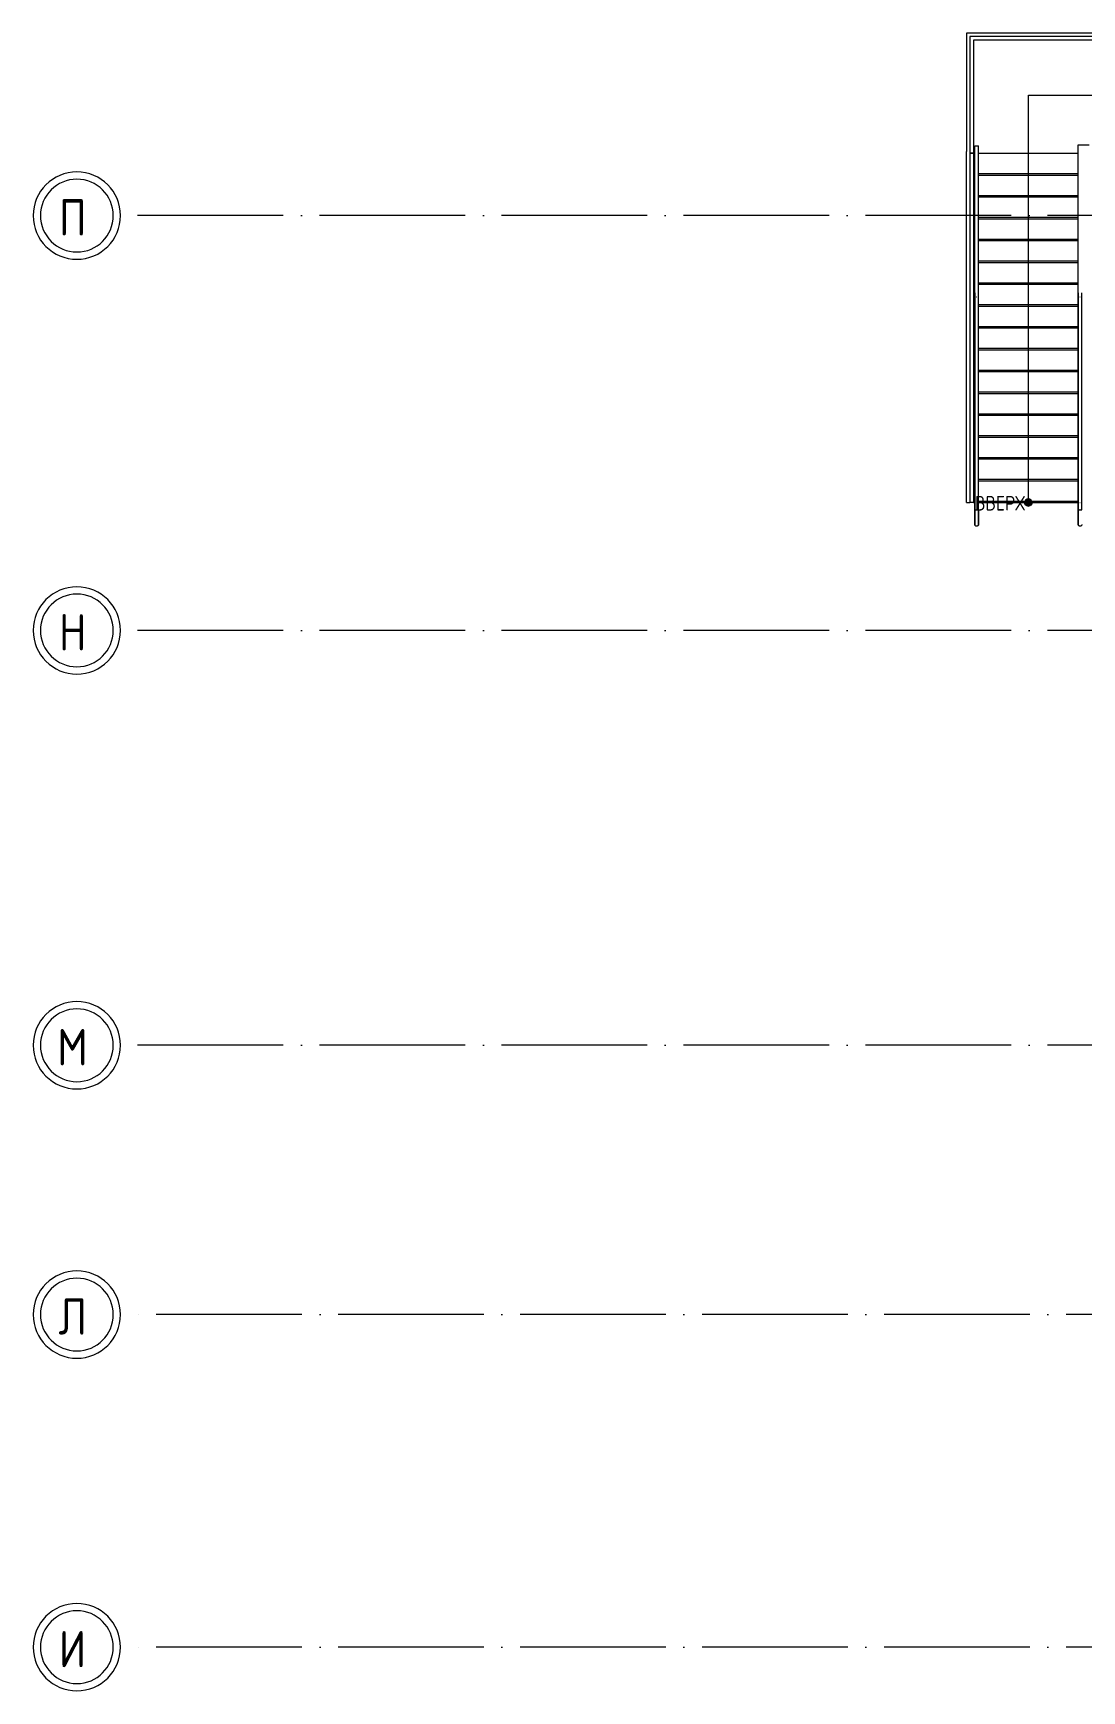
# Model space of a CAD drawing. Header units: millimetres. Extents: x -21010 to 105841, y -18351 to 135084.
# Drawn here: x -21010 to -6603, y 23205 to 45982 of the extents above; entities that cross this region are included whole.
import ezdxf

# ---------------------------------------------------------------- set-up
doc = ezdxf.new("R2010")
doc.units = ezdxf.units.MM
doc.linetypes.add('ADSK_Линия сетки', pattern=[2500, 2000, -250, 0, -250])
for name, color, linetype, lineweight in [('Лестницы', 7, 'Continuous', 9), ('Ограждение', 7, 'Continuous', 9), ('Оси', 7, 'Continuous', 9), ('Стрелки вверх', 7, 'Continuous', 13), ('Траектории лестницы', 7, 'Continuous', 18)]:
    doc.layers.add(name, color=color, linetype=linetype, lineweight=lineweight)
doc.styles.add('GOST Common_1', font='GOST_Common.ttf', dxfattribs={"width": 0.9, "height": 2.5})
doc.styles.add('GOST Common_2', font='GOST_Common.ttf', dxfattribs={"width": 0.9, "height": 500})

# ---------------------------------------------------------------- blocks, each defined once
blk = doc.blocks.new('1 этаж 21082025')
at = {"layer": 'Стрелки вверх'}
h = blk.add_hatch(color=256, dxfattribs=at)
edge = h.paths.add_edge_path()
edge.add_arc((-1600, -3943), 50, 0, 360)
blk.add_hatch(color=256, dxfattribs=at).paths.add_polyline_path([(-1600, -3993), (-1573, -3985), (-1555, -3964), (-1551, -3936), (-1562, -3910), (-1586, -3895), (-1614, -3895), (-1638, -3910), (-1649, -3936), (-1645, -3964), (-1627, -3985)])
at = {"layer": 'Лестницы'}
for p, q in [((-2450, 2507), (-2450, 880)), ((-577, 2507), (-2450, 2507)), ((-2450, -3943), (-2450, 880)), ((-2355, 857), (-2335, 857)), ((-2285, 857), (-915, 857)), ((-2355, 577), (-2335, 577)), ((-2355, 557), (-2335, 557)), ((-2285, 577), (-915, 577)), ((-2285, 557), (-915, 557)), ((-2355, 277), (-2335, 277)), ((-2355, 257), (-2335, 257)), ((-2285, 277), (-915, 277)), ((-2285, 257), (-915, 257)), ((-2355, -23), (-2335, -23)), ((-2355, -43), (-2335, -43)), ((-2285, -23), (-915, -23)), ((-2285, -43), (-915, -43)), ((-2355, -323), (-2335, -323)), ((-2355, -343), (-2335, -343)), ((-2285, -323), (-915, -323)), ((-2285, -343), (-915, -343)), ((-2355, -623), (-2335, -623)), ((-2355, -643), (-2335, -643)), ((-2285, -623), (-915, -623)), ((-2285, -643), (-915, -643)), ((-2355, -923), (-2335, -923)), ((-2355, -943), (-2335, -943)), ((-2285, -923), (-915, -923)), ((-2285, -943), (-915, -943)), ((-2355, -1223), (-2335, -1223)), ((-2355, -1243), (-2335, -1243)), ((-2285, -1223), (-915, -1223)), ((-2285, -1243), (-915, -1243)), ((-2355, -1523), (-2335, -1523)), ((-2355, -1543), (-2335, -1543)), ((-2285, -1523), (-915, -1523)), ((-2285, -1543), (-915, -1543)), ((-2355, -1823), (-2335, -1823)), ((-2355, -1843), (-2335, -1843)), ((-2285, -1823), (-915, -1823)), ((-2285, -1843), (-915, -1843)), ((-2355, -2123), (-2335, -2123)), ((-2355, -2143), (-2335, -2143)), ((-2285, -2123), (-915, -2123)), ((-2285, -2143), (-915, -2143)), ((-2355, -2423), (-2335, -2423)), ((-2355, -2443), (-2335, -2443)), ((-2285, -2423), (-915, -2423)), ((-2285, -2443), (-915, -2443)), ((-2355, -2723), (-2335, -2723)), ((-2285, -2723), (-915, -2723)), ((-2355, -2743), (-2335, -2743)), ((-2285, -2743), (-915, -2743)), ((-2355, -3023), (-2335, -3023)), ((-2355, -3043), (-2335, -3043)), ((-2285, -3023), (-915, -3023)), ((-2285, -3043), (-915, -3043)), ((-2355, -3323), (-2335, -3323)), ((-2355, -3343), (-2335, -3343)), ((-2285, -3323), (-915, -3323)), ((-2285, -3343), (-915, -3343)), ((-2355, -3623), (-2335, -3623)), ((-2355, -3643), (-2335, -3643)), ((-2285, -3623), (-915, -3623)), ((-2285, -3643), (-915, -3643)), ((-2450, -3943), (-2405, -3943)), ((-2355, -3923), (-2335, -3923)), ((-2355, -3943), (-2335, -3943)), ((-2285, -3923), (-915, -3923)), ((-2285, -3943), (-915, -3943))]:
    blk.add_line(p, q, dxfattribs=at)
at = {"layer": 'Ограждение'}
for p, q in [((-2405, 2462), (-2405, 857)), ((-600, 2462), (-2405, 2462)), ((-2355, 2412), (-2355, 857)), ((-600, 2412), (-2355, 2412)), ((-2335, 957), (-2285, 957)), ((-2335, 557), (-2335, 957)), ((-2285, 557), (-2285, 957)), ((-915, 972), (-765, 972)), ((-915, 822), (-915, 972)), ((-2405, 857), (-2355, 857)), ((-2405, 857), (-2405, 557)), ((-2355, 857), (-2405, 857)), ((-2355, 857), (-2355, 557)), ((-915, 557), (-915, 822)), ((-2405, 557), (-2405, -3943)), ((-2355, 557), (-2355, -3943)), ((-2335, -3943), (-2335, 557)), ((-2285, -3943), (-2285, 557)), ((-915, -3943), (-915, 557)), ((-2335, -1063), (-2335, -3937)), ((-2313, -1116), (-2310, -1117)), ((-2310, -1117), (-2308, -1116)), ((-2285, -3937), (-2285, -1063)), ((-915, -1063), (-915, -3937)), ((-893, -1116), (-890, -1117)), ((-890, -1117), (-887, -1116)), ((-865, -3937), (-865, -1063)), ((-2355, -3943), (-2405, -3943)), ((-2335, -3942), (-2335, -4043)), ((-2335, -4043), (-2335, -3943)), ((-2335, -4043), (-2335, -4051)), ((-2335, -4045), (-2335, -4043)), ((-2335, -4043), (-2285, -4043)), ((-2335, -4053), (-2335, -4045)), ((-2335, -4051), (-2335, -4059)), ((-2335, -4061), (-2335, -4053)), ((-2335, -4059), (-2335, -4067)), ((-2335, -4069), (-2335, -4061)), ((-2335, -4067), (-2335, -4075)), ((-2335, -4077), (-2335, -4069)), ((-2335, -4075), (-2335, -4083)), ((-2335, -4085), (-2335, -4077)), ((-2335, -4083), (-2335, -4091)), ((-2335, -4093), (-2335, -4085)), ((-2335, -4091), (-2335, -4098)), ((-2335, -4100), (-2335, -4093)), ((-2335, -4098), (-2335, -4106)), ((-2313, -4043), (-2308, -4043)), ((-2310, -4043), (-2313, -4043)), ((-2308, -4043), (-2310, -4043)), ((-2285, -4043), (-2285, -3942)), ((-2285, -4043), (-2285, -3943)), ((-2285, -4043), (-2285, -4051)), ((-2285, -4045), (-2285, -4043)), ((-2285, -4053), (-2285, -4045)), ((-2285, -4051), (-2285, -4059)), ((-2285, -4061), (-2285, -4053)), ((-2285, -4059), (-2285, -4067)), ((-2285, -4069), (-2285, -4061)), ((-2285, -4067), (-2285, -4075)), ((-2285, -4077), (-2285, -4069)), ((-2285, -4075), (-2285, -4083)), ((-2285, -4085), (-2285, -4077)), ((-2285, -4083), (-2285, -4091)), ((-2285, -4093), (-2285, -4085)), ((-2285, -4091), (-2285, -4098)), ((-2285, -4100), (-2285, -4093)), ((-2285, -4098), (-2285, -4106)), ((-915, -3942), (-915, -4043)), ((-915, -4043), (-915, -3943)), ((-915, -4043), (-915, -4051)), ((-915, -4045), (-915, -4043)), ((-915, -4043), (-865, -4043)), ((-915, -4053), (-915, -4045)), ((-915, -4051), (-915, -4059)), ((-915, -4061), (-915, -4053)), ((-915, -4059), (-915, -4067)), ((-915, -4069), (-915, -4061)), ((-915, -4067), (-915, -4075)), ((-915, -4077), (-915, -4069)), ((-915, -4075), (-915, -4083)), ((-915, -4085), (-915, -4077)), ((-915, -4083), (-915, -4091)), ((-915, -4093), (-915, -4085)), ((-915, -4091), (-915, -4098)), ((-915, -4100), (-915, -4093)), ((-915, -4098), (-915, -4106)), ((-892, -4043), (-888, -4043)), ((-890, -4043), (-892, -4043)), ((-888, -4043), (-890, -4043)), ((-865, -4043), (-865, -3942)), ((-2335, -4108), (-2335, -4100)), ((-2335, -4106), (-2335, -4113)), ((-2335, -4115), (-2335, -4108)), ((-2335, -4113), (-2335, -4121)), ((-2335, -4123), (-2335, -4115)), ((-2335, -4121), (-2335, -4128)), ((-2335, -4130), (-2335, -4123)), ((-2335, -4128), (-2335, -4135)), ((-2335, -4137), (-2335, -4130)), ((-2335, -4135), (-2335, -4142)), ((-2335, -4144), (-2335, -4137)), ((-2335, -4142), (-2335, -4149)), ((-2335, -4151), (-2335, -4144)), ((-2335, -4149), (-2335, -4156)), ((-2335, -4158), (-2335, -4151)), ((-2335, -4156), (-2335, -4162)), ((-2335, -4164), (-2335, -4158)), ((-2335, -4162), (-2335, -4169)), ((-2335, -4170), (-2335, -4164)), ((-2335, -4169), (-2335, -4175)), ((-2335, -4176), (-2335, -4170)), ((-2335, -4175), (-2335, -4181)), ((-2335, -4182), (-2335, -4176)), ((-2335, -4181), (-2335, -4186)), ((-2335, -4188), (-2335, -4182)), ((-2335, -4186), (-2335, -4192)), ((-2335, -4193), (-2335, -4188)), ((-2335, -4192), (-2335, -4197)), ((-2335, -4199), (-2335, -4193)), ((-2335, -4197), (-2335, -4202)), ((-2335, -4203), (-2335, -4199)), ((-2335, -4202), (-2335, -4207)), ((-2335, -4208), (-2335, -4203)), ((-2335, -4207), (-2335, -4211)), ((-2335, -4212), (-2335, -4208)), ((-2335, -4211), (-2335, -4215)), ((-2335, -4217), (-2335, -4212)), ((-2335, -4215), (-2335, -4219)), ((-2335, -4220), (-2335, -4217)), ((-2335, -4219), (-2335, -4223)), ((-2335, -4224), (-2335, -4220)), ((-2335, -4223), (-2335, -4226)), ((-2335, -4227), (-2335, -4224)), ((-2335, -4226), (-2335, -4229)), ((-2335, -4230), (-2335, -4227)), ((-2335, -4229), (-2335, -4232)), ((-2335, -4233), (-2335, -4230)), ((-2335, -4232), (-2335, -4235)), ((-2335, -4235), (-2335, -4233)), ((-2335, -4235), (-2335, -4237)), ((-2335, -4237), (-2335, -4235)), ((-2335, -4237), (-2335, -4239)), ((-2335, -4239), (-2335, -4237)), ((-2335, -4239), (-2335, -4240)), ((-2335, -4240), (-2335, -4239)), ((-2335, -4240), (-2335, -4241)), ((-2335, -4242), (-2335, -4240)), ((-2335, -4241), (-2335, -4242)), ((-2335, -4242), (-2335, -4243)), ((-2335, -4243), (-2335, -4242)), ((-2335, -4242), (-2335, -4242)), ((-2335, -4244), (-2335, -4243)), ((-2335, -4243), (-2335, -4243)), ((-2335, -4243), (-2335, -4243)), ((-2335, -4243), (-2335, -4243)), ((-2335, -4243), (-2335, -4243)), ((-2335, -4245), (-2335, -4244)), ((-2335, -4246), (-2335, -4245)), ((-2335, -4247), (-2335, -4246)), ((-2335, -4248), (-2335, -4247)), ((-2335, -4249), (-2335, -4248)), ((-2334, -4250), (-2335, -4249)), ((-2334, -4251), (-2334, -4250)), ((-2334, -4252), (-2334, -4251)), ((-2333, -4253), (-2334, -4252)), ((-2333, -4254), (-2333, -4253)), ((-2332, -4255), (-2333, -4254)), ((-2332, -4256), (-2332, -4255)), ((-2331, -4257), (-2332, -4256)), ((-2330, -4258), (-2331, -4257)), ((-2331, -4257), (-2331, -4257)), ((-2330, -4259), (-2330, -4258)), ((-2329, -4260), (-2330, -4259)), ((-2328, -4260), (-2329, -4260)), ((-2328, -4261), (-2328, -4260)), ((-2327, -4262), (-2328, -4261)), ((-2326, -4262), (-2327, -4262)), ((-2325, -4263), (-2326, -4262)), ((-2325, -4264), (-2325, -4263)), ((-2324, -4264), (-2325, -4264)), ((-2323, -4265), (-2324, -4264)), ((-2322, -4265), (-2323, -4265)), ((-2321, -4266), (-2322, -4265)), ((-2320, -4266), (-2321, -4266)), ((-2319, -4266), (-2320, -4266)), ((-2318, -4267), (-2319, -4266)), ((-2317, -4267), (-2318, -4267)), ((-2316, -4267), (-2317, -4267)), ((-2315, -4268), (-2316, -4267)), ((-2314, -4268), (-2315, -4268)), ((-2313, -4268), (-2314, -4268)), ((-2312, -4268), (-2313, -4268)), ((-2311, -4268), (-2312, -4268)), ((-2310, -4268), (-2311, -4268)), ((-2309, -4268), (-2310, -4268)), ((-2310, -4268), (-2310, -4268)), ((-2308, -4268), (-2309, -4268)), ((-2307, -4268), (-2308, -4268)), ((-2306, -4268), (-2307, -4268)), ((-2305, -4267), (-2306, -4268)), ((-2304, -4267), (-2305, -4267)), ((-2303, -4267), (-2304, -4267)), ((-2302, -4267), (-2303, -4267)), ((-2301, -4266), (-2302, -4267)), ((-2300, -4266), (-2301, -4266)), ((-2299, -4265), (-2300, -4266)), ((-2300, -4266), (-2300, -4266)), ((-2298, -4265), (-2299, -4265)), ((-2297, -4264), (-2298, -4265)), ((-2296, -4263), (-2297, -4264)), ((-2295, -4263), (-2296, -4263)), ((-2294, -4262), (-2295, -4263)), ((-2293, -4261), (-2294, -4262)), ((-2294, -4262), (-2294, -4262)), ((-2292, -4260), (-2293, -4261)), ((-2291, -4259), (-2292, -4259)), ((-2292, -4259), (-2292, -4260)), ((-2290, -4258), (-2291, -4259)), ((-2289, -4256), (-2290, -4257)), ((-2290, -4257), (-2290, -4258)), ((-2288, -4255), (-2289, -4255)), ((-2289, -4255), (-2289, -4256)), ((-2287, -4253), (-2288, -4254)), ((-2288, -4254), (-2288, -4255)), ((-2286, -4250), (-2287, -4251)), ((-2287, -4251), (-2287, -4252)), ((-2287, -4252), (-2287, -4253)), ((-2285, -4245), (-2286, -4246)), ((-2286, -4246), (-2286, -4247)), ((-2286, -4247), (-2286, -4248)), ((-2286, -4248), (-2286, -4249)), ((-2286, -4249), (-2286, -4250)), ((-2285, -4108), (-2285, -4100)), ((-2285, -4106), (-2285, -4113)), ((-2285, -4115), (-2285, -4108)), ((-2285, -4113), (-2285, -4121)), ((-2285, -4123), (-2285, -4115)), ((-2285, -4121), (-2285, -4128)), ((-2285, -4130), (-2285, -4123)), ((-2285, -4128), (-2285, -4135)), ((-2285, -4137), (-2285, -4130)), ((-2285, -4135), (-2285, -4142)), ((-2285, -4144), (-2285, -4137)), ((-2285, -4142), (-2285, -4149)), ((-2285, -4151), (-2285, -4144)), ((-2285, -4149), (-2285, -4156)), ((-2285, -4158), (-2285, -4151)), ((-2285, -4156), (-2285, -4162)), ((-2285, -4164), (-2285, -4158)), ((-2285, -4162), (-2285, -4169)), ((-2285, -4170), (-2285, -4164)), ((-2285, -4169), (-2285, -4175)), ((-2285, -4176), (-2285, -4170)), ((-2285, -4175), (-2285, -4181)), ((-2285, -4182), (-2285, -4176)), ((-2285, -4181), (-2285, -4186)), ((-2285, -4188), (-2285, -4182)), ((-2285, -4186), (-2285, -4192)), ((-2285, -4193), (-2285, -4188)), ((-2285, -4192), (-2285, -4197)), ((-2285, -4199), (-2285, -4193)), ((-2285, -4197), (-2285, -4202)), ((-2285, -4203), (-2285, -4199)), ((-2285, -4202), (-2285, -4207)), ((-2285, -4208), (-2285, -4203)), ((-2285, -4207), (-2285, -4211)), ((-2285, -4212), (-2285, -4208)), ((-2285, -4211), (-2285, -4215)), ((-2285, -4217), (-2285, -4212)), ((-2285, -4215), (-2285, -4219)), ((-2285, -4220), (-2285, -4217)), ((-2285, -4219), (-2285, -4223)), ((-2285, -4224), (-2285, -4220)), ((-2285, -4223), (-2285, -4226)), ((-2285, -4227), (-2285, -4224)), ((-2285, -4226), (-2285, -4229)), ((-2285, -4230), (-2285, -4227)), ((-2285, -4229), (-2285, -4232)), ((-2285, -4233), (-2285, -4230)), ((-2285, -4232), (-2285, -4235)), ((-2285, -4235), (-2285, -4233)), ((-2285, -4235), (-2285, -4237)), ((-2285, -4237), (-2285, -4235)), ((-2285, -4237), (-2285, -4239)), ((-2285, -4239), (-2285, -4237)), ((-2285, -4239), (-2285, -4240)), ((-2285, -4240), (-2285, -4239)), ((-2285, -4240), (-2285, -4241)), ((-2285, -4242), (-2285, -4240)), ((-2285, -4241), (-2285, -4242)), ((-2285, -4242), (-2285, -4243)), ((-2285, -4243), (-2285, -4242)), ((-2285, -4242), (-2285, -4242)), ((-2285, -4243), (-2285, -4244)), ((-2285, -4243), (-2285, -4243)), ((-2285, -4243), (-2285, -4243)), ((-2285, -4243), (-2285, -4243)), ((-2285, -4244), (-2285, -4245)), ((-915, -4108), (-915, -4100)), ((-915, -4106), (-915, -4113)), ((-915, -4115), (-915, -4108)), ((-915, -4113), (-915, -4121)), ((-915, -4123), (-915, -4115)), ((-915, -4121), (-915, -4128)), ((-915, -4130), (-915, -4123)), ((-915, -4128), (-915, -4135)), ((-915, -4137), (-915, -4130)), ((-915, -4135), (-915, -4142)), ((-915, -4144), (-915, -4137)), ((-915, -4142), (-915, -4149)), ((-915, -4151), (-915, -4144)), ((-915, -4149), (-915, -4156)), ((-915, -4158), (-915, -4151)), ((-915, -4156), (-915, -4162)), ((-915, -4164), (-915, -4158)), ((-915, -4162), (-915, -4169)), ((-915, -4170), (-915, -4164)), ((-915, -4169), (-915, -4175)), ((-915, -4176), (-915, -4170)), ((-915, -4175), (-915, -4181)), ((-915, -4182), (-915, -4176)), ((-915, -4181), (-915, -4186)), ((-915, -4188), (-915, -4182)), ((-915, -4186), (-915, -4192)), ((-915, -4193), (-915, -4188)), ((-915, -4192), (-915, -4197)), ((-915, -4199), (-915, -4193)), ((-915, -4197), (-915, -4202)), ((-915, -4203), (-915, -4199)), ((-915, -4202), (-915, -4207)), ((-915, -4208), (-915, -4203)), ((-915, -4207), (-915, -4211)), ((-915, -4212), (-915, -4208)), ((-915, -4211), (-915, -4215)), ((-915, -4217), (-915, -4212)), ((-915, -4215), (-915, -4219)), ((-915, -4220), (-915, -4217)), ((-915, -4219), (-915, -4223)), ((-915, -4224), (-915, -4220)), ((-915, -4223), (-915, -4226)), ((-915, -4227), (-915, -4224)), ((-915, -4226), (-915, -4229)), ((-915, -4230), (-915, -4227)), ((-915, -4229), (-915, -4232)), ((-915, -4233), (-915, -4230)), ((-915, -4232), (-915, -4235)), ((-915, -4235), (-915, -4233)), ((-915, -4235), (-915, -4237)), ((-915, -4237), (-915, -4235)), ((-915, -4237), (-915, -4239)), ((-915, -4239), (-915, -4237)), ((-915, -4239), (-915, -4240)), ((-915, -4240), (-915, -4239)), ((-915, -4240), (-915, -4241)), ((-915, -4242), (-915, -4240)), ((-915, -4241), (-915, -4242)), ((-915, -4242), (-915, -4243)), ((-915, -4243), (-915, -4242)), ((-915, -4242), (-915, -4242)), ((-915, -4244), (-915, -4243)), ((-915, -4243), (-915, -4243)), ((-915, -4243), (-915, -4243)), ((-915, -4243), (-915, -4243)), ((-915, -4243), (-915, -4243)), ((-915, -4245), (-915, -4244)), ((-915, -4246), (-915, -4245)), ((-915, -4247), (-915, -4246)), ((-914, -4248), (-915, -4247)), ((-914, -4249), (-914, -4248)), ((-914, -4250), (-914, -4249)), ((-914, -4251), (-914, -4250)), ((-913, -4252), (-914, -4251)), ((-913, -4253), (-913, -4252)), ((-913, -4254), (-913, -4253)), ((-912, -4255), (-913, -4254)), ((-912, -4256), (-912, -4255)), ((-911, -4257), (-912, -4256)), ((-910, -4257), (-911, -4257)), ((-910, -4258), (-910, -4257)), ((-909, -4259), (-910, -4258)), ((-909, -4260), (-909, -4259)), ((-908, -4260), (-909, -4260)), ((-907, -4261), (-908, -4260)), ((-906, -4262), (-907, -4261)), ((-905, -4263), (-906, -4262)), ((-906, -4262), (-906, -4262)), ((-904, -4264), (-905, -4263)), ((-903, -4264), (-904, -4264)), ((-902, -4265), (-903, -4264)), ((-901, -4266), (-902, -4265)), ((-902, -4265), (-902, -4265)), ((-900, -4266), (-901, -4266)), ((-899, -4266), (-900, -4266)), ((-898, -4267), (-899, -4266)), ((-897, -4267), (-898, -4267)), ((-896, -4267), (-897, -4267)), ((-895, -4268), (-896, -4267)), ((-894, -4268), (-895, -4268)), ((-893, -4268), (-894, -4268)), ((-892, -4268), (-893, -4268)), ((-891, -4268), (-892, -4268)), ((-890, -4268), (-891, -4268)), ((-889, -4268), (-890, -4268)), ((-890, -4268), (-890, -4268)), ((-888, -4268), (-889, -4268)), ((-887, -4268), (-888, -4268)), ((-886, -4268), (-887, -4268)), ((-885, -4267), (-886, -4268)), ((-884, -4267), (-885, -4267)), ((-883, -4267), (-884, -4267)), ((-882, -4267), (-883, -4267)), ((-881, -4266), (-882, -4267)), ((-880, -4266), (-881, -4266)), ((-879, -4266), (-880, -4266)), ((-878, -4265), (-879, -4266)), ((-877, -4265), (-878, -4265)), ((-876, -4264), (-877, -4265)), ((-875, -4263), (-876, -4263)), ((-876, -4263), (-876, -4264)), ((-874, -4262), (-875, -4263)), ((-873, -4262), (-874, -4262)), ((-872, -4260), (-873, -4261)), ((-873, -4261), (-873, -4262)), ((-871, -4259), (-872, -4260)), ((-870, -4258), (-871, -4259)), ((-871, -4259), (-871, -4259)), ((-869, -4257), (-870, -4258)), ((-868, -4255), (-869, -4256)), ((-869, -4256), (-869, -4257)), ((-867, -4254), (-868, -4255)), ((-868, -4255), (-868, -4255)), ((-866, -4251), (-867, -4252)), ((-867, -4252), (-867, -4253)), ((-867, -4253), (-867, -4254)), ((-865, -4248), (-866, -4249)), ((-866, -4249), (-866, -4250)), ((-866, -4250), (-866, -4251)), ((-865, -4243), (-865, -4244)), ((-865, -4244), (-865, -4245)), ((-865, -4245), (-865, -4246)), ((-865, -4246), (-865, -4247)), ((-865, -4247), (-865, -4248))]:
    blk.add_line(p, q, dxfattribs=at)
for points in [[(-2312, -3943), (-2312, -3943), (-2310, -3943), (-2309, -3943), (-2308, -3943)], [(-892, -3943), (-891, -3943), (-890, -3943), (-889, -3943), (-888, -3943)]]:
    blk.add_open_spline(points, degree=3, dxfattribs=at)
at = {"layer": 'Оси', "linetype": 'ADSK_Линия сетки'}
for p, q in [((58165, 0), (-14072, 0)), ((58165, -5700), (-14072, -5700)), ((58165, -11400), (-14072, -11400)), ((28420, -15100), (-14072, -15100)), ((28420, -19670), (-14072, -19670))]:
    blk.add_line(p, q, dxfattribs=at)
at = {"layer": 'Оси', "lineweight": 20}
for centre, radius, start, end in [((-14672, 0), 600, 90, 270), ((-14672, 0), 500, 90, 270), ((-14672, 0), 600, 270, 90), ((-14672, 0), 500, 270, 90), ((-14672, -5700), 600, 90, 270), ((-14672, -5700), 500, 90, 270), ((-14672, -5700), 600, 270, 90), ((-14672, -5700), 500, 270, 90), ((-14672, -11400), 600, 90, 270), ((-14672, -11400), 500, 90, 270), ((-14672, -11400), 600, 270, 90), ((-14672, -11400), 500, 270, 90), ((-14672, -15100), 600, 90, 270), ((-14672, -15100), 600, 270, 90), ((-14672, -15100), 500, 90, 270), ((-14672, -15100), 500, 270, 90), ((-14672, -19670), 600, 90, 270), ((-14672, -19670), 600, 270, 90), ((-14672, -19670), 500, 90, 270), ((-14672, -19670), 500, 270, 90)]:
    blk.add_arc(centre, radius, start, end, dxfattribs=at)
at = {"layer": 'Стрелки вверх'}
for p, q in [((-1600, 1657), (-600, 1657)), ((-1600, 857), (-1600, 1657)), ((-1600, 557), (-1600, 857)), ((-1600, 257), (-1600, 557)), ((-1600, -43), (-1600, 257)), ((-1600, -343), (-1600, -43)), ((-1600, -643), (-1600, -343)), ((-1600, -943), (-1600, -643)), ((-1600, -1243), (-1600, -943)), ((-1600, -1543), (-1600, -1243)), ((-1600, -1843), (-1600, -1543)), ((-1600, -2143), (-1600, -1843)), ((-1600, -2443), (-1600, -2143)), ((-1600, -2743), (-1600, -2443)), ((-1600, -3043), (-1600, -2743)), ((-1600, -3343), (-1600, -3043)), ((-1600, -3643), (-1600, -3343)), ((-1600, -3943), (-1600, -3643)), ((-1638, -3910), (-1649, -3936)), ((-1649, -3936), (-1645, -3964)), ((-1645, -3964), (-1627, -3985)), ((-1614, -3895), (-1638, -3910)), ((-1627, -3985), (-1600, -3993)), ((-1586, -3895), (-1614, -3895)), ((-1600, -3993), (-1573, -3985)), ((-1562, -3910), (-1586, -3895)), ((-1573, -3985), (-1555, -3964)), ((-1551, -3936), (-1562, -3910)), ((-1555, -3964), (-1551, -3936))]:
    blk.add_line(p, q, dxfattribs=at)
blk.add_circle((-1600, -3943), 50, dxfattribs=at)
at = {"layer": 'Оси', "style": 'GOST Common_2', "width": 0.9}
for s, p in [('П', (-14919, -275)), ('Н', (-14919, -5975)), ('М', (-14943, -11675)), ('Л', (-14923, -15375)), ('И', (-14919, -19945))]:
    blk.add_text(s, height=500, dxfattribs=at).set_placement(p)
at = {"layer": 'Траектории лестницы', "style": 'GOST Common_1', "width": 0.9}
blk.add_text('ВВЕРХ', height=200, dxfattribs=at).set_placement((-2334, -4052))

msp = doc.modelspace()

# ---------------------------------------------------------------- block references
msp.add_blockref('1 этаж 21082025', (-5738, 43475))

doc.saveas('drawing.dxf')
